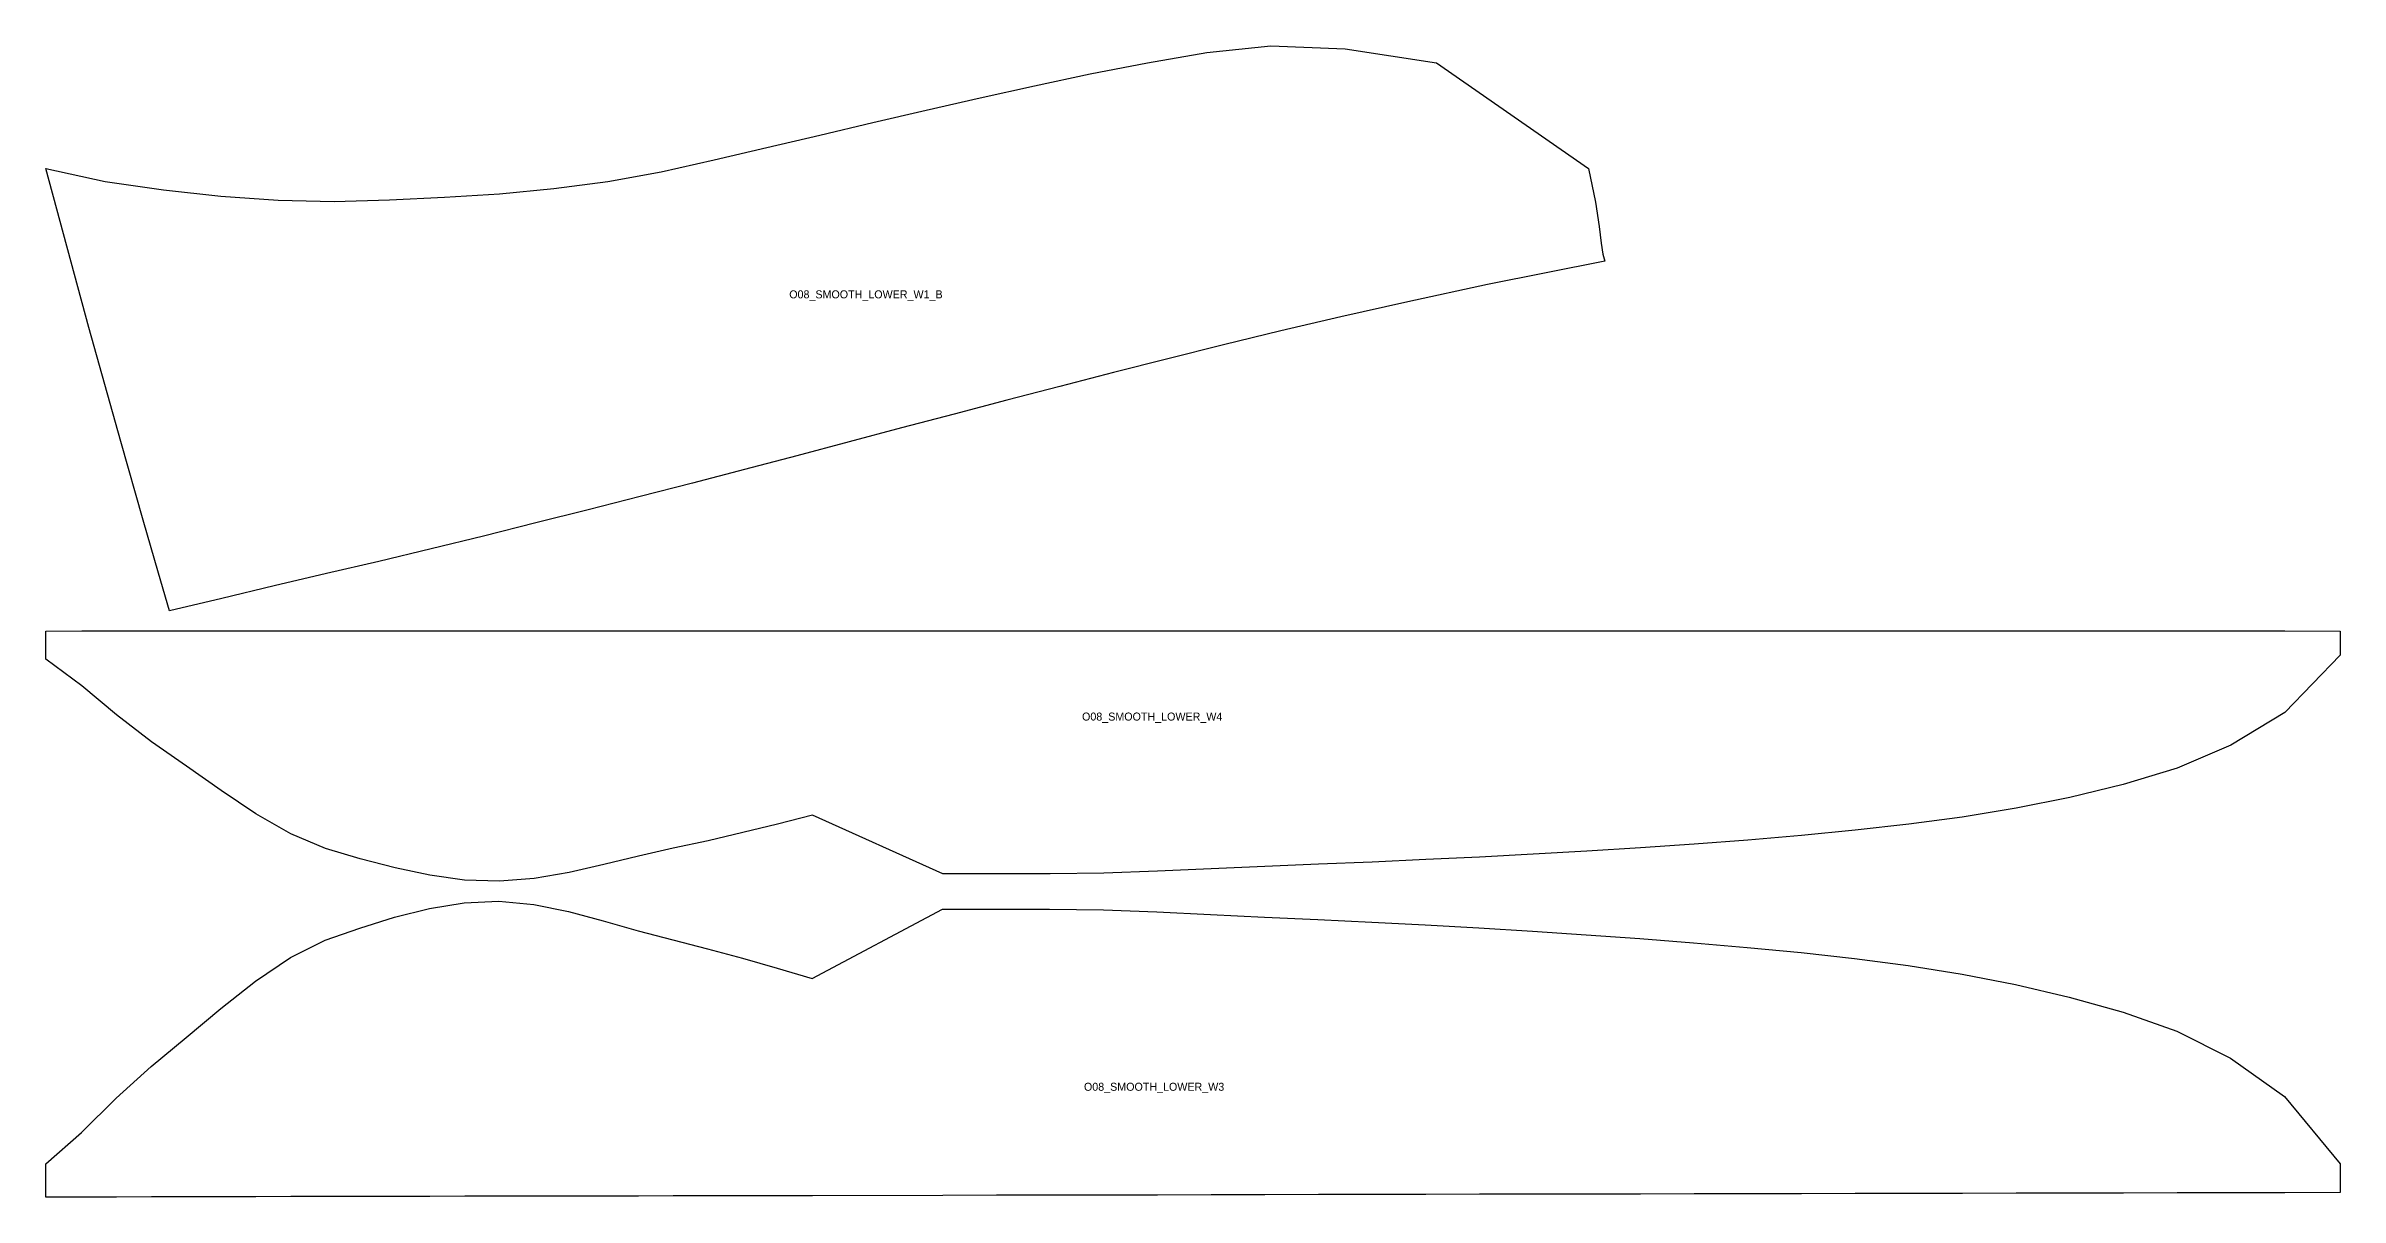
# Model space of a CAD drawing. Header units: millimetres. Extents: x 15 to 11830, y 15 to 1437.
# Drawn here: x 15 to 2309, y 15 to 1166 of the extents above; entities that cross this region are included whole.
import ezdxf

# ---------------------------------------------------------------- set-up
doc = ezdxf.new("R2010")
doc.units = ezdxf.units.MM

msp = doc.modelspace()

# ---------------------------------------------------------------- linework, layer by layer
for points in [[(15, 1043.2), (74.3, 1030.3), (132.5, 1021.9), (190.1, 1015.6), (247.1, 1011.6), (303.3, 1010.3), (358.6, 1012), (413.7, 1014.6), (468.6, 1018.1), (523, 1023.2), (577, 1030.3), (630.3, 1040.1), (683.2, 1051.9), (736, 1064.2), (788.9, 1076.7), (841.9, 1089.3), (895.3, 1101.7), (949.1, 1113.8), (1003.6, 1125.9), (1059.3, 1137.8), (1116.5, 1149.1), (1175.9, 1159.4), (1239.7, 1165.9), (1314.1, 1162.9), (1405.4, 1148.9), (1557.5, 1043.2), (1564.5, 1009.6), (1568.3, 985.4), (1570.3, 968.6), (1571.7, 957.6), (1574, 950.8), (1456.4, 927.5), (1377, 910), (1309.8, 895), (1249.8, 880.9), (1192.6, 867), (1136.9, 853.1), (1082.5, 839.3), (1028.9, 825.4), (975.9, 811.6), (923.1, 797.8), (870.6, 783.9), (818.2, 770), (766, 756.2), (713.7, 742.3), (661.5, 728.7), (609.3, 715.3), (557.1, 702.1), (504.8, 689), (452.6, 675.9), (400.3, 663), (348, 650.5), (295.5, 638.3), (243.2, 626), (191, 613.4), (138.7, 601), (127.6, 638.6), (112.2, 691.9), (89.8, 770.5), (58.1, 884.3), (15, 1043.2)], [(15, 580.9), (50.8, 581), (85.6, 581), (120.6, 581), (155.5, 581), (190.3, 581), (225.1, 581), (259.9, 581), (294.6, 581), (329.4, 581), (364.2, 581), (399, 581), (433.7, 581), (468.5, 581), (503.3, 581), (538, 581), (572.8, 581), (607.6, 581), (642.4, 581), (677.1, 581), (711.9, 581), (746.7, 581), (781.5, 581), (911.9, 581), (965.6, 581), (1019.2, 581), (1072.9, 581), (1126.5, 581), (1180.2, 581), (1233.8, 581), (1287.5, 581), (1341.1, 581), (1394.8, 581), (1448.5, 581), (1502.1, 581), (1555.8, 581), (1609.4, 581), (1663.1, 581), (1716.7, 581), (1770.4, 581), (1824, 581), (1877.7, 581), (1931.3, 581), (1985, 581), (2038.7, 581), (2092.3, 581), (2146, 581), (2199.7, 581), (2253.7, 581), (2309, 580.9), (2309, 575.9), (2309, 570.9), (2309, 566), (2309, 561.3), (2309, 556.7), (2253.7, 499.4), (2199.7, 466.8), (2146, 443.8), (2092.3, 427.5), (2038.7, 414.6), (1985, 403.8), (1931.3, 394.9), (1877.7, 387.7), (1824, 381.7), (1770.4, 376.5), (1716.7, 371.9), (1663.1, 367.9), (1609.4, 364.3), (1555.8, 360.9), (1502.1, 357.8), (1448.5, 355), (1394.8, 352.4), (1341.1, 350), (1287.5, 347.7), (1233.8, 345.5), (1180.2, 343.1), (1126.5, 340.8), (1072.9, 339), (1019.2, 338.2), (965.6, 338.2), (911.9, 338.2), (781.5, 396.7), (746.7, 387.8), (711.9, 379.4), (677.1, 371.3), (642.4, 363.8), (607.6, 356), (572.8, 347.5), (538.1, 339.6), (503.3, 333.6), (468.5, 330.7), (433.7, 331.9), (399, 336.7), (364.2, 344.2), (329.4, 353.3), (294.6, 363.4), (259.9, 378.2), (225.1, 398.2), (190.3, 421.4), (155.5, 445.8), (120.6, 470.3), (85.6, 497.1), (50.8, 526.1), (15, 552.9), (15, 558.2), (15, 563.7), (15, 569.3), (15, 575.1), (15, 580.9)], [(15, 48.1), (50.7, 79.7), (85.4, 114), (120.4, 145.6), (155.2, 174.6), (190, 203.4), (224.7, 230.8), (259.5, 254.4), (294.2, 271.9), (329, 283.9), (363.7, 294.7), (398.5, 303.6), (433.2, 309.3), (468, 310.7), (502.8, 307.4), (537.6, 300.4), (572.4, 291.2), (607.2, 281.3), (641.9, 272.1), (676.7, 263.3), (711.5, 253.9), (746.3, 244), (781.1, 233.7), (911.4, 302.8), (965.1, 302.9), (1018.7, 303), (1072.4, 302.2), (1126, 300.2), (1179.7, 297.6), (1233.4, 294.9), (1287, 292.4), (1340.7, 289.8), (1394.3, 287.1), (1448, 284.1), (1501.6, 280.9), (1555.3, 277.3), (1609, 273.5), (1662.6, 269.3), (1716.3, 264.7), (1770, 259.4), (1823.6, 253.4), (1877.3, 246.4), (1931, 238), (1984.6, 227.6), (2038.3, 215), (2092, 199.9), (2145.7, 180.8), (2199.5, 153.8), (2253.6, 115.5), (2309, 48.1), (2309, 43.7), (2309, 39.2), (2309, 34.4), (2309.1, 29.5), (2309.1, 24.6), (2309.1, 19.5), (2253.8, 19.4), (2199.8, 19.3), (2146, 19.2), (2092.4, 19.1), (2038.7, 18.9), (1985.1, 18.8), (1931.4, 18.7), (1877.7, 18.6), (1824.1, 18.5), (1770.4, 18.4), (1716.8, 18.3), (1663.1, 18.2), (1609.5, 18.1), (1555.8, 18), (1502.2, 17.9), (1448.5, 17.8), (1394.9, 17.7), (1341.2, 17.6), (1287.6, 17.5), (1233.9, 17.3), (1180.2, 17.2), (1126.6, 17.1), (1072.9, 17), (1019.3, 16.9), (965.6, 16.8), (912, 16.7), (781.5, 16.4), (746.7, 16.4), (712, 16.3), (677.2, 16.2), (642.4, 16.2), (607.7, 16.1), (572.9, 16), (538.1, 16), (503.3, 15.9), (468.6, 15.8), (433.8, 15.8), (399, 15.7), (364.2, 15.6), (329.5, 15.6), (294.7, 15.5), (259.9, 15.5), (225.1, 15.4), (190.4, 15.3), (155.5, 15.3), (120.7, 15.2), (85.6, 15.1), (50.9, 15.1), (15.1, 15), (15, 20.8), (15, 26.6), (15, 32.3), (15, 37.8), (15, 43), (15, 48.1)]]:
    msp.add_lwpolyline(points, close=True)

# ---------------------------------------------------------------- texts
for s, p in [('O08_SMOOTH_LOWER_W1_B', (758.3, 913.5)), ('O08_SMOOTH_LOWER_W4', (1051.1, 491.4)), ('O08_SMOOTH_LOWER_W3', (1053, 121.3))]:
    msp.add_text(s, height=8).set_placement(p)

doc.saveas('drawing.dxf')
